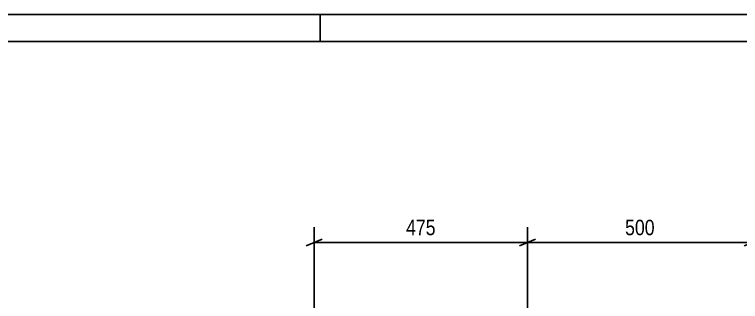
# Model space of a CAD drawing. Header units: millimetres. Extents: x 0 to 1189, y 0 to 841.
# Drawn here: x 82.3 to 217, y 787.8 to 841 of the extents above; entities that cross this region are included whole.
import ezdxf

# ---------------------------------------------------------------- set-up
doc = ezdxf.new("R2010")
doc.units = ezdxf.units.MM
doc.styles.add('Arial Narrow', font='ARIALN.TTF', dxfattribs={"height": 0.2})

# ---------------------------------------------------------------- blocks, each defined once
blk = doc.blocks.new('Unknown-284935191-1134')
at = {"color": 5, "linetype": 'Continuous'}
for p, q in [((1189, 841), (0, 841)), ((139, 836), (139, 841)), ((1184, 836), (5, 836))]:
    blk.add_line(p, q, dxfattribs=at)
blk = doc.blocks.new('StraightDimension-284935191-9857 - 1225')
at = {"color": 7, "linetype": 'Continuous'}
for p, q in [((177.46, 743.97), (177.46, 801.55)), ((219.12, 743.97), (219.12, 801.55)), ((178.96, 799.3), (175.96, 798.1)), ((177.46, 798.7), (219.12, 798.7)), ((217.62, 798.1), (220.62, 799.3))]:
    blk.add_line(p, q, dxfattribs=at)
at = {"color": 0}
blk.add_wipeout([(201.63, 799.45), (201.63, 803.65), (194.95, 803.65), (194.95, 799.45)], dxfattribs=at)
at = {"color": 3, "style": 'Arial Narrow'}
blk.add_text('500', height=2.863, dxfattribs=at).set_placement((195.55, 800.05))
blk = doc.blocks.new('StraightDimension-284935191-9858 - 1225')
at = {"color": 7, "linetype": 'Continuous'}
for p, q in [((137.87, 741.91), (137.87, 801.55)), ((177.46, 743.97), (177.46, 801.55)), ((139.37, 799.3), (136.37, 798.1)), ((137.87, 798.7), (177.46, 798.7)), ((175.96, 798.1), (178.96, 799.3))]:
    blk.add_line(p, q, dxfattribs=at)
at = {"color": 0}
blk.add_wipeout([(161.01, 799.45), (161.01, 803.65), (154.32, 803.65), (154.32, 799.45)], dxfattribs=at)
at = {"color": 3, "style": 'Arial Narrow'}
blk.add_text('475', height=2.863, dxfattribs=at).set_placement((154.92, 800.05))

msp = doc.modelspace()

# ---------------------------------------------------------------- block references
msp.add_blockref('Unknown-284935191-1134', (0, 0))

# ---------------------------------------------------------------- next in the draw order: block references
msp.add_blockref('StraightDimension-284935191-9857 - 1225', (0, 0))

# ---------------------------------------------------------------- next in the draw order: block references
msp.add_blockref('StraightDimension-284935191-9858 - 1225', (0, 0))

doc.saveas('drawing.dxf')
